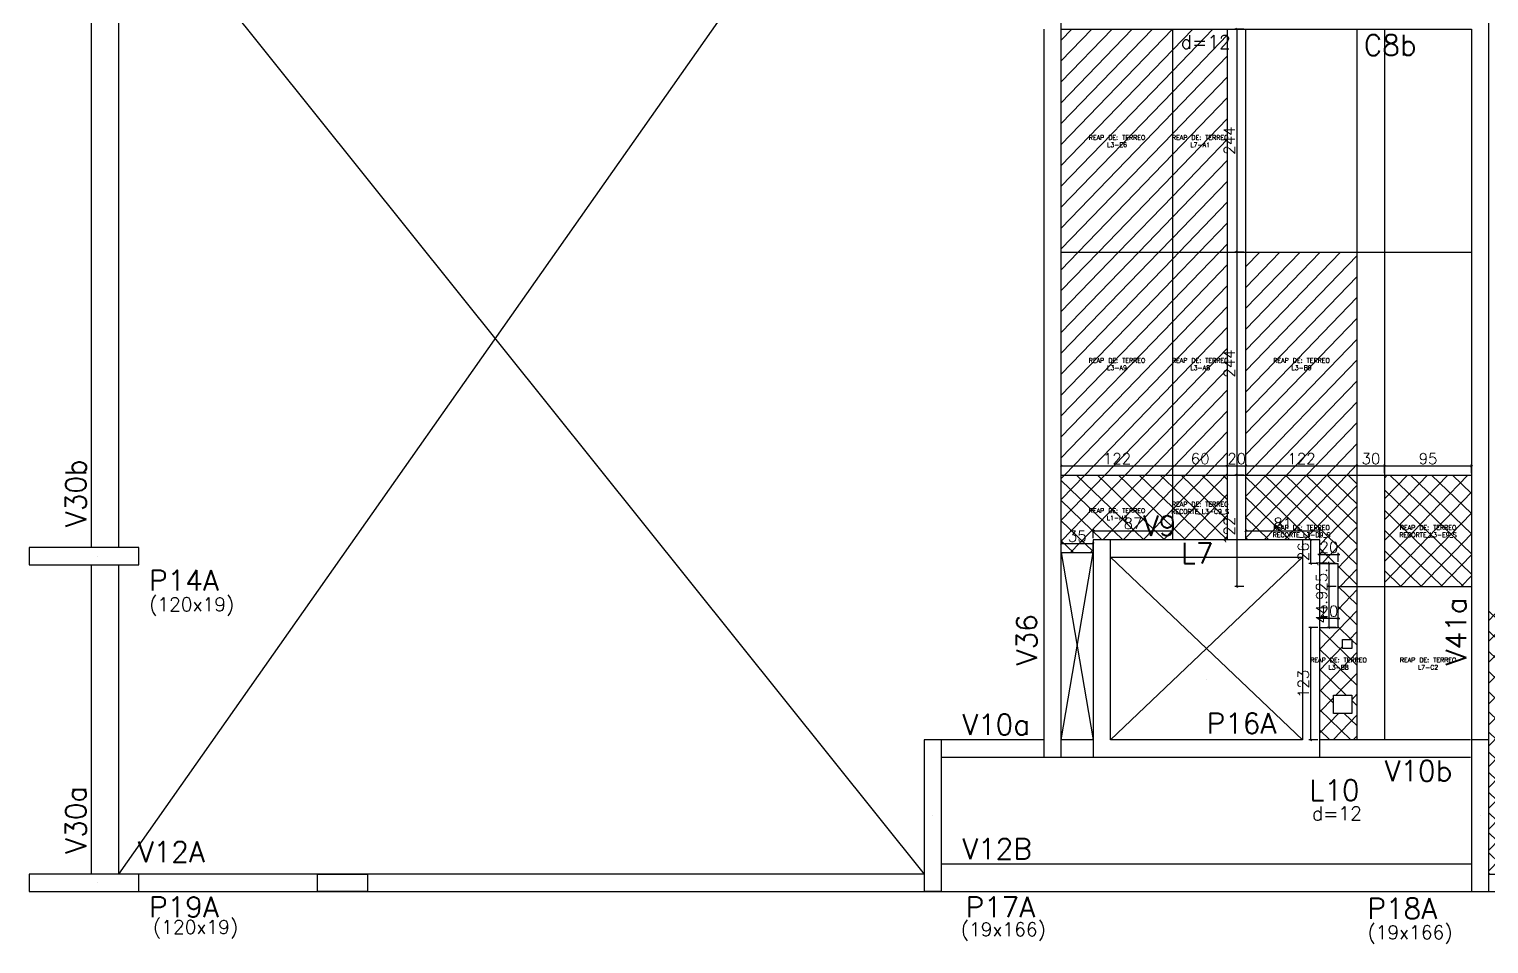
# Model space of a CAD drawing. Extents: x -40810 to 33675, y -2018 to 21213.
# Drawn here: x 27539 to 29137, y 13941 to 14942 of the extents above; entities that cross this region are included whole.
import ezdxf
from ezdxf.enums import TextEntityAlignment as Align

# ---------------------------------------------------------------- set-up
doc = ezdxf.new("R2010")
doc.units = 0
doc.linetypes.add('ESTILO_TQS_0001', pattern=[1, 0.7, -0.3])
doc.layers.get('0').update_dxf_attribs({"color": 1, "lineweight": 9})
for name, color, linetype in [('1', 5, 'Continuous'), ('10', 7, 'Continuous'), ('12', 3, 'Continuous'), ('13', 7, 'Continuous'), ('18', 9, 'Continuous'), ('19', 5, 'Continuous'), ('201', 7, 'ESTILO_TQS_0001'), ('242', 3, 'Continuous'), ('3', 2, 'Continuous'), ('42', 7, 'Continuous'), ('8', 5, 'Continuous'), ('9', 3, 'Continuous'), ('NOMENCLATURA', 7, 'Continuous'), ('P-NOTAS', 7, 'Continuous'), ('Painéis', 255, 'Continuous')]:
    doc.layers.add(name, color=color, linetype=linetype)
doc.layers.add('REAPROVEITAMENTO', color=251, linetype='Continuous', lineweight=9)
doc.styles.add('Romans', font='romans.shx', dxfattribs={"height": 12})
doc.styles.get("Standard").update_dxf_attribs({"font": 'romans.shx', "width": 0.8})
doc.styles.add('standart', font='txt.shx')
doc.dimstyles.new('cotas', dxfattribs={"dimtxt": 9, "dimasz": 2, "dimexe": 2, "dimexo": 2, "dimgap": 2, "dimtad": 1, "dimdec": 1, "dimzin": 12, "dimdsep": 46, "dimtxsty": 'Romans', "dimblk": 'OBLIQUE', "dimcen": 9, "dimclrd": 4, "dimclre": 4, "dimclrt": 240, "dimaunit": 1, "dimadec": 8, "dimazin": 3, "dimtfac": 1, "dimtdec": 1, "dimtix": 1, "dimtmove": 0, "dimatfit": 2, "dimldrblk": 'OBLIQUE', "dimfxl": 1, "dimtolj": 1, "dimtzin": 0, "dimlwd": -1, "dimlwe": -1, "dimarcsym": 0})
pattern_1 = [(46, (-222.171, -201.545), (-11.419519, 11.027702), [])]
pattern_2 = [(46, (-222.171, -201.545), (-11.419519, 11.027702), []), (136, (-222.171, -201.545), (-11.027702, -11.419519), [])]

# ---------------------------------------------------------------- blocks, each defined once
blk = doc.blocks.new('_Oblique')
at = {"color": 0, "linetype": 'ByBlock', "lineweight": -2}
blk.add_line((-0.5, -0.5), (0.5, 0.5), dxfattribs=at)
blk = doc.blocks.new('*D6700')
at = {"layer": 'Defpoints', "color": 0, "ltscale": 30, "transparency": 16777216}
for p in [(28668.5, 14368.7), (28703.5, 14378.7), (28703.5, 14368.7)]:
    blk.add_point(p, dxfattribs=at)
at = {"layer": 'P-NOTAS', "color": 4, "ltscale": 30, "transparency": 16777216}
for p, q in [((28668.5, 14370.7), (28668.5, 14380.7)), ((28668.5, 14378.7), (28703.5, 14378.7)), ((28703.5, 14370.7), (28703.5, 14380.7))]:
    blk.add_line(p, q, dxfattribs=at)
at = {"layer": 'P-NOTAS', "color": 4, "ltscale": 30, "transparency": 16777216, "xscale": 2, "yscale": 2, "zscale": 2, "rotation": 180}
blk.add_blockref('_Oblique', (28668.5, 14378.7), dxfattribs=at)
at = {"layer": 'P-NOTAS', "color": 4, "ltscale": 30, "transparency": 16777216, "xscale": 2, "yscale": 2, "zscale": 2}
blk.add_blockref('_Oblique', (28703.5, 14378.7), dxfattribs=at)
at = {"layer": 'P-NOTAS', "color": 240, "ltscale": 30, "transparency": 16777216, "insert": (28686, 14386.7), "char_height": 12, "attachment_point": 5, "style": 'Romans'}
blk.add_mtext('\\A1;35', dxfattribs=at)
blk = doc.blocks.new('*D6701')
at = {"layer": 'Defpoints', "color": 0, "ltscale": 30, "transparency": 16777216}
for p in [(28703.5, 14382.7), (28790.5, 14392.7), (28790.5, 14382.7)]:
    blk.add_point(p, dxfattribs=at)
at = {"layer": 'P-NOTAS', "color": 4, "ltscale": 30, "transparency": 16777216}
for p, q in [((28703.5, 14384.7), (28703.5, 14394.7)), ((28703.5, 14392.7), (28790.5, 14392.7)), ((28790.5, 14384.7), (28790.5, 14394.7))]:
    blk.add_line(p, q, dxfattribs=at)
at = {"layer": 'P-NOTAS', "color": 4, "ltscale": 30, "transparency": 16777216, "xscale": 2, "yscale": 2, "zscale": 2, "rotation": 180}
blk.add_blockref('_Oblique', (28703.5, 14392.7), dxfattribs=at)
at = {"layer": 'P-NOTAS', "color": 4, "ltscale": 30, "transparency": 16777216, "xscale": 2, "yscale": 2, "zscale": 2}
blk.add_blockref('_Oblique', (28790.5, 14392.7), dxfattribs=at)
at = {"layer": 'P-NOTAS', "color": 240, "ltscale": 30, "transparency": 16777216, "insert": (28747, 14400.7), "char_height": 12, "attachment_point": 5, "style": 'Romans'}
blk.add_mtext('\\A1;87', dxfattribs=at)
blk = doc.blocks.new('*D6702')
at = {"layer": 'Defpoints', "color": 0, "ltscale": 30, "transparency": 16777216}
for p in [(28951.5, 14382.7), (28941.5, 14356.7), (28951.5, 14356.7)]:
    blk.add_point(p, dxfattribs=at)
at = {"layer": 'P-NOTAS', "color": 4, "ltscale": 30, "transparency": 16777216}
for p, q in [((28949.5, 14382.7), (28939.5, 14382.7)), ((28941.5, 14382.7), (28941.5, 14356.7)), ((28949.5, 14356.7), (28939.5, 14356.7))]:
    blk.add_line(p, q, dxfattribs=at)
at = {"layer": 'P-NOTAS', "color": 4, "ltscale": 30, "transparency": 16777216, "xscale": 2, "yscale": 2, "zscale": 2}
for p, rotation in [((28941.5, 14382.7), 90), ((28941.5, 14356.7), 270)]:
    blk.add_blockref('_Oblique', p, dxfattribs=dict(at, rotation=rotation))
at = {"layer": 'P-NOTAS', "color": 240, "ltscale": 30, "transparency": 16777216, "insert": (28933.5, 14369.7), "char_height": 12, "attachment_point": 5, "rotation": 90, "style": 'Romans'}
blk.add_mtext('\\A1;26', dxfattribs=at)
blk = doc.blocks.new('*D6703')
at = {"layer": 'Defpoints', "color": 0, "ltscale": 30, "transparency": 16777216}
for p in [(28971.5, 14366.7), (28951.5, 14356.7), (28971.5, 14356.7)]:
    blk.add_point(p, dxfattribs=at)
at = {"layer": 'P-NOTAS', "color": 4, "ltscale": 30, "transparency": 16777216}
for p, q in [((28951.5, 14366.7), (28949.5, 14366.7)), ((28951.5, 14358.7), (28951.5, 14368.7)), ((28951.5, 14366.7), (28971.5, 14366.7)), ((28971.5, 14358.7), (28971.5, 14368.7)), ((28971.5, 14366.7), (28973.5, 14366.7))]:
    blk.add_line(p, q, dxfattribs=at)
at = {"layer": 'P-NOTAS', "color": 4, "ltscale": 30, "transparency": 16777216, "xscale": 2, "yscale": 2, "zscale": 2}
blk.add_blockref('_Oblique', (28951.5, 14366.7), dxfattribs=at)
at = {"layer": 'P-NOTAS', "color": 4, "ltscale": 30, "transparency": 16777216, "xscale": 2, "yscale": 2, "zscale": 2, "rotation": 180}
blk.add_blockref('_Oblique', (28971.5, 14366.7), dxfattribs=at)
at = {"layer": 'P-NOTAS', "color": 240, "ltscale": 30, "transparency": 16777216, "insert": (28961.5, 14374.7), "char_height": 12, "attachment_point": 5, "style": 'Romans'}
blk.add_mtext('\\A1;20', dxfattribs=at)
blk = doc.blocks.new('*D6704')
at = {"layer": 'Defpoints', "color": 0, "ltscale": 30, "transparency": 16777216}
for p in [(28971.5, 14356.7), (28961.5, 14331.7), (28971.5, 14331.7)]:
    blk.add_point(p, dxfattribs=at)
at = {"layer": 'P-NOTAS', "color": 4, "ltscale": 30, "transparency": 16777216}
for p, q in [((28969.5, 14356.7), (28959.5, 14356.7)), ((28961.5, 14356.7), (28961.5, 14358.7)), ((28961.5, 14356.7), (28961.5, 14331.7)), ((28969.5, 14331.7), (28959.5, 14331.7)), ((28961.5, 14331.7), (28961.5, 14329.7))]:
    blk.add_line(p, q, dxfattribs=at)
at = {"layer": 'P-NOTAS', "color": 4, "ltscale": 30, "transparency": 16777216, "xscale": 2, "yscale": 2, "zscale": 2}
for p, rotation in [((28961.5, 14356.7), 270), ((28961.5, 14331.7), 90)]:
    blk.add_blockref('_Oblique', p, dxfattribs=dict(at, rotation=rotation))
at = {"layer": 'P-NOTAS', "color": 240, "ltscale": 30, "transparency": 16777216, "insert": (28953.5, 14344.2), "char_height": 12, "attachment_point": 5, "rotation": 90, "style": 'Romans'}
blk.add_mtext('\\A1;25.1', dxfattribs=at)
blk = doc.blocks.new('*D6705')
at = {"layer": 'Defpoints', "color": 0, "ltscale": 30, "transparency": 16777216}
for p in [(28870.5, 14382.7), (28951.5, 14392.7), (28951.5, 14382.7)]:
    blk.add_point(p, dxfattribs=at)
at = {"layer": 'P-NOTAS', "color": 4, "ltscale": 30, "transparency": 16777216}
for p, q in [((28870.5, 14384.7), (28870.5, 14394.7)), ((28870.5, 14392.7), (28951.5, 14392.7)), ((28951.5, 14384.7), (28951.5, 14394.7))]:
    blk.add_line(p, q, dxfattribs=at)
at = {"layer": 'P-NOTAS', "color": 4, "ltscale": 30, "transparency": 16777216, "xscale": 2, "yscale": 2, "zscale": 2, "rotation": 180}
blk.add_blockref('_Oblique', (28870.5, 14392.7), dxfattribs=at)
at = {"layer": 'P-NOTAS', "color": 4, "ltscale": 30, "transparency": 16777216, "xscale": 2, "yscale": 2, "zscale": 2}
blk.add_blockref('_Oblique', (28951.5, 14392.7), dxfattribs=at)
at = {"layer": 'P-NOTAS', "color": 240, "ltscale": 30, "transparency": 16777216, "insert": (28911, 14400.7), "char_height": 12, "attachment_point": 5, "style": 'Romans'}
blk.add_mtext('\\A1;81', dxfattribs=at)
blk = doc.blocks.new('*D6706')
at = {"layer": 'Defpoints', "color": 0, "ltscale": 30, "transparency": 16777216}
for p in [(28971.5, 14331.7), (28961.5, 14286.7), (28971.5, 14286.7)]:
    blk.add_point(p, dxfattribs=at)
at = {"layer": 'P-NOTAS', "color": 4, "ltscale": 30, "transparency": 16777216}
for p, q in [((28969.5, 14331.7), (28959.5, 14331.7)), ((28961.5, 14331.7), (28961.5, 14286.7)), ((28969.5, 14286.7), (28959.5, 14286.7))]:
    blk.add_line(p, q, dxfattribs=at)
at = {"layer": 'P-NOTAS', "color": 4, "ltscale": 30, "transparency": 16777216, "xscale": 2, "yscale": 2, "zscale": 2}
for p, rotation in [((28961.5, 14331.7), 90), ((28961.5, 14286.7), 270)]:
    blk.add_blockref('_Oblique', p, dxfattribs=dict(at, rotation=rotation))
at = {"layer": 'P-NOTAS', "color": 240, "ltscale": 30, "transparency": 16777216, "insert": (28953.5, 14309.2), "char_height": 12, "attachment_point": 5, "rotation": 90, "style": 'Romans'}
blk.add_mtext('\\A1;44.9', dxfattribs=at)
blk = doc.blocks.new('*D6707')
at = {"layer": 'Defpoints', "color": 0, "ltscale": 30, "transparency": 16777216}
for p in [(28951.5, 14296.7), (28951.5, 14286.7), (28971.5, 14286.7)]:
    blk.add_point(p, dxfattribs=at)
at = {"layer": 'P-NOTAS', "color": 4, "ltscale": 30, "transparency": 16777216}
for p, q in [((28951.5, 14296.7), (28949.5, 14296.7)), ((28951.5, 14288.7), (28951.5, 14298.7)), ((28971.5, 14296.7), (28951.5, 14296.7)), ((28971.5, 14288.7), (28971.5, 14298.7)), ((28971.5, 14296.7), (28973.5, 14296.7))]:
    blk.add_line(p, q, dxfattribs=at)
at = {"layer": 'P-NOTAS', "color": 4, "ltscale": 30, "transparency": 16777216, "xscale": 2, "yscale": 2, "zscale": 2}
blk.add_blockref('_Oblique', (28951.5, 14296.7), dxfattribs=at)
at = {"layer": 'P-NOTAS', "color": 4, "ltscale": 30, "transparency": 16777216, "xscale": 2, "yscale": 2, "zscale": 2, "rotation": 180}
blk.add_blockref('_Oblique', (28971.5, 14296.7), dxfattribs=at)
at = {"layer": 'P-NOTAS', "color": 240, "ltscale": 30, "transparency": 16777216, "insert": (28961.5, 14304.7), "char_height": 12, "attachment_point": 5, "style": 'Romans'}
blk.add_mtext('\\A1;20', dxfattribs=at)
blk = doc.blocks.new('*D6708')
at = {"layer": 'Defpoints', "color": 0, "ltscale": 30, "transparency": 16777216}
for p in [(28951.5, 14286.7), (28941.5, 14163.7), (28951.5, 14163.7)]:
    blk.add_point(p, dxfattribs=at)
at = {"layer": 'P-NOTAS', "color": 4, "ltscale": 30, "transparency": 16777216}
for p, q in [((28949.5, 14286.7), (28939.5, 14286.7)), ((28941.5, 14286.7), (28941.5, 14163.7)), ((28949.5, 14163.7), (28939.5, 14163.7))]:
    blk.add_line(p, q, dxfattribs=at)
at = {"layer": 'P-NOTAS', "color": 4, "ltscale": 30, "transparency": 16777216, "xscale": 2, "yscale": 2, "zscale": 2}
for p, rotation in [((28941.5, 14286.7), 90), ((28941.5, 14163.7), 270)]:
    blk.add_blockref('_Oblique', p, dxfattribs=dict(at, rotation=rotation))
at = {"layer": 'P-NOTAS', "color": 240, "ltscale": 30, "transparency": 16777216, "insert": (28933.5, 14225.2), "char_height": 12, "attachment_point": 5, "rotation": 90, "style": 'Romans'}
blk.add_mtext('\\A1;123', dxfattribs=at)
blk = doc.blocks.new('*D6709')
at = {"layer": 'Defpoints', "color": 0, "ltscale": 30, "transparency": 16777216}
for p in [(28790.5, 14463.6), (28668.5, 14453.6), (28790.5, 14453.6)]:
    blk.add_point(p, dxfattribs=at)
at = {"layer": 'P-NOTAS', "color": 4, "ltscale": 30, "transparency": 16777216}
for p, q in [((28668.5, 14455.6), (28668.5, 14465.6)), ((28668.5, 14463.6), (28790.5, 14463.6)), ((28790.5, 14455.6), (28790.5, 14465.6))]:
    blk.add_line(p, q, dxfattribs=at)
at = {"layer": 'P-NOTAS', "color": 4, "ltscale": 30, "transparency": 16777216, "xscale": 2, "yscale": 2, "zscale": 2, "rotation": 180}
blk.add_blockref('_Oblique', (28668.5, 14463.6), dxfattribs=at)
at = {"layer": 'P-NOTAS', "color": 4, "ltscale": 30, "transparency": 16777216, "xscale": 2, "yscale": 2, "zscale": 2}
blk.add_blockref('_Oblique', (28790.5, 14463.6), dxfattribs=at)
at = {"layer": 'P-NOTAS', "color": 240, "ltscale": 30, "transparency": 16777216, "insert": (28729.5, 14471.6), "char_height": 12, "attachment_point": 5, "style": 'Romans'}
blk.add_mtext('\\A1;122', dxfattribs=at)
blk = doc.blocks.new('*D6710')
at = {"layer": 'Defpoints', "color": 0, "ltscale": 30, "transparency": 16777216}
for p in [(28850.5, 14463.6), (28790.5, 14453.6), (28850.5, 14453.6)]:
    blk.add_point(p, dxfattribs=at)
at = {"layer": 'P-NOTAS', "color": 4, "ltscale": 30, "transparency": 16777216}
for p, q in [((28790.5, 14455.6), (28790.5, 14465.6)), ((28790.5, 14463.6), (28850.5, 14463.6)), ((28850.5, 14455.6), (28850.5, 14465.6))]:
    blk.add_line(p, q, dxfattribs=at)
at = {"layer": 'P-NOTAS', "color": 4, "ltscale": 30, "transparency": 16777216, "xscale": 2, "yscale": 2, "zscale": 2, "rotation": 180}
blk.add_blockref('_Oblique', (28790.5, 14463.6), dxfattribs=at)
at = {"layer": 'P-NOTAS', "color": 4, "ltscale": 30, "transparency": 16777216, "xscale": 2, "yscale": 2, "zscale": 2}
blk.add_blockref('_Oblique', (28850.5, 14463.6), dxfattribs=at)
at = {"layer": 'P-NOTAS', "color": 240, "ltscale": 30, "transparency": 16777216, "insert": (28820.5, 14471.6), "char_height": 12, "attachment_point": 5, "style": 'Romans'}
blk.add_mtext('\\A1;60', dxfattribs=at)
blk = doc.blocks.new('*D6711')
at = {"layer": 'Defpoints', "color": 0, "ltscale": 30, "transparency": 16777216}
for p in [(28870.5, 14463.6), (28850.5, 14453.6), (28870.5, 14453.6)]:
    blk.add_point(p, dxfattribs=at)
at = {"layer": 'P-NOTAS', "color": 4, "ltscale": 30, "transparency": 16777216}
for p, q in [((28850.5, 14463.6), (28848.5, 14463.6)), ((28850.5, 14455.6), (28850.5, 14465.6)), ((28850.5, 14463.6), (28870.5, 14463.6)), ((28870.5, 14455.6), (28870.5, 14465.6)), ((28870.5, 14463.6), (28872.5, 14463.6))]:
    blk.add_line(p, q, dxfattribs=at)
at = {"layer": 'P-NOTAS', "color": 4, "ltscale": 30, "transparency": 16777216, "xscale": 2, "yscale": 2, "zscale": 2}
blk.add_blockref('_Oblique', (28850.5, 14463.6), dxfattribs=at)
at = {"layer": 'P-NOTAS', "color": 4, "ltscale": 30, "transparency": 16777216, "xscale": 2, "yscale": 2, "zscale": 2, "rotation": 180}
blk.add_blockref('_Oblique', (28870.5, 14463.6), dxfattribs=at)
at = {"layer": 'P-NOTAS', "color": 240, "ltscale": 30, "transparency": 16777216, "insert": (28860.5, 14471.6), "char_height": 12, "attachment_point": 5, "style": 'Romans'}
blk.add_mtext('\\A1;20', dxfattribs=at)
blk = doc.blocks.new('*D6712')
at = {"layer": 'Defpoints', "color": 0, "ltscale": 30, "transparency": 16777216}
for p in [(28992.5, 14463.6), (28870.5, 14453.6), (28992.5, 14453.6)]:
    blk.add_point(p, dxfattribs=at)
at = {"layer": 'P-NOTAS', "color": 4, "ltscale": 30, "transparency": 16777216}
for p, q in [((28870.5, 14455.6), (28870.5, 14465.6)), ((28870.5, 14463.6), (28992.5, 14463.6)), ((28992.5, 14455.6), (28992.5, 14465.6))]:
    blk.add_line(p, q, dxfattribs=at)
at = {"layer": 'P-NOTAS', "color": 4, "ltscale": 30, "transparency": 16777216, "xscale": 2, "yscale": 2, "zscale": 2, "rotation": 180}
blk.add_blockref('_Oblique', (28870.5, 14463.6), dxfattribs=at)
at = {"layer": 'P-NOTAS', "color": 4, "ltscale": 30, "transparency": 16777216, "xscale": 2, "yscale": 2, "zscale": 2}
blk.add_blockref('_Oblique', (28992.5, 14463.6), dxfattribs=at)
at = {"layer": 'P-NOTAS', "color": 240, "ltscale": 30, "transparency": 16777216, "insert": (28931.5, 14471.6), "char_height": 12, "attachment_point": 5, "style": 'Romans'}
blk.add_mtext('\\A1;122', dxfattribs=at)
blk = doc.blocks.new('*D6713')
at = {"layer": 'Defpoints', "color": 0, "ltscale": 30, "transparency": 16777216}
for p in [(29022.5, 14463.6), (28992.5, 14453.6), (29022.5, 14453.6)]:
    blk.add_point(p, dxfattribs=at)
at = {"layer": 'P-NOTAS', "color": 4, "ltscale": 30, "transparency": 16777216}
for p, q in [((28992.5, 14455.6), (28992.5, 14465.6)), ((28992.5, 14463.6), (29022.5, 14463.6)), ((29022.5, 14455.6), (29022.5, 14465.6))]:
    blk.add_line(p, q, dxfattribs=at)
at = {"layer": 'P-NOTAS', "color": 4, "ltscale": 30, "transparency": 16777216, "xscale": 2, "yscale": 2, "zscale": 2, "rotation": 180}
blk.add_blockref('_Oblique', (28992.5, 14463.6), dxfattribs=at)
at = {"layer": 'P-NOTAS', "color": 4, "ltscale": 30, "transparency": 16777216, "xscale": 2, "yscale": 2, "zscale": 2}
blk.add_blockref('_Oblique', (29022.5, 14463.6), dxfattribs=at)
at = {"layer": 'P-NOTAS', "color": 240, "ltscale": 30, "transparency": 16777216, "insert": (29007.5, 14471.6), "char_height": 12, "attachment_point": 5, "style": 'Romans'}
blk.add_mtext('\\A1;30', dxfattribs=at)
blk = doc.blocks.new('*D6714')
at = {"layer": 'Defpoints', "color": 0, "ltscale": 30, "transparency": 16777216}
for p in [(29117.5, 14463.6), (29022.5, 14453.6), (29117.5, 14453.6)]:
    blk.add_point(p, dxfattribs=at)
at = {"layer": 'P-NOTAS', "color": 4, "ltscale": 30, "transparency": 16777216}
for p, q in [((29022.5, 14455.6), (29022.5, 14465.6)), ((29022.5, 14463.6), (29117.5, 14463.6)), ((29117.5, 14455.6), (29117.5, 14465.6))]:
    blk.add_line(p, q, dxfattribs=at)
at = {"layer": 'P-NOTAS', "color": 4, "ltscale": 30, "transparency": 16777216, "xscale": 2, "yscale": 2, "zscale": 2, "rotation": 180}
blk.add_blockref('_Oblique', (29022.5, 14463.6), dxfattribs=at)
at = {"layer": 'P-NOTAS', "color": 4, "ltscale": 30, "transparency": 16777216, "xscale": 2, "yscale": 2, "zscale": 2}
blk.add_blockref('_Oblique', (29117.5, 14463.6), dxfattribs=at)
at = {"layer": 'P-NOTAS', "color": 240, "ltscale": 30, "transparency": 16777216, "insert": (29070, 14471.6), "char_height": 12, "attachment_point": 5, "style": 'Romans'}
blk.add_mtext('\\A1;95', dxfattribs=at)
blk = doc.blocks.new('*D6715')
at = {"layer": 'Defpoints', "color": 0, "ltscale": 30, "transparency": 16777216}
for p in [(28870.5, 14941.7), (28860.5, 14697.7), (28870.5, 14697.7)]:
    blk.add_point(p, dxfattribs=at)
at = {"layer": 'P-NOTAS', "color": 4, "ltscale": 30, "transparency": 16777216}
for p, q in [((28868.5, 14941.7), (28858.5, 14941.7)), ((28860.5, 14941.7), (28860.5, 14697.7)), ((28868.5, 14697.7), (28858.5, 14697.7))]:
    blk.add_line(p, q, dxfattribs=at)
at = {"layer": 'P-NOTAS', "color": 4, "ltscale": 30, "transparency": 16777216, "xscale": 2, "yscale": 2, "zscale": 2}
for p, rotation in [((28860.5, 14941.7), 90), ((28860.5, 14697.7), 270)]:
    blk.add_blockref('_Oblique', p, dxfattribs=dict(at, rotation=rotation))
at = {"layer": 'P-NOTAS', "color": 240, "ltscale": 30, "transparency": 16777216, "insert": (28852.5, 14819.7), "char_height": 12, "attachment_point": 5, "rotation": 90, "style": 'Romans'}
blk.add_mtext('\\A1;244', dxfattribs=at)
blk = doc.blocks.new('*D6716')
at = {"layer": 'Defpoints', "color": 0, "ltscale": 30, "transparency": 16777216}
for p in [(28870.5, 14697.7), (28860.5, 14453.7), (28870.5, 14453.7)]:
    blk.add_point(p, dxfattribs=at)
at = {"layer": 'P-NOTAS', "color": 4, "ltscale": 30, "transparency": 16777216}
for p, q in [((28868.5, 14697.7), (28858.5, 14697.7)), ((28860.5, 14697.7), (28860.5, 14453.7)), ((28868.5, 14453.7), (28858.5, 14453.7))]:
    blk.add_line(p, q, dxfattribs=at)
at = {"layer": 'P-NOTAS', "color": 4, "ltscale": 30, "transparency": 16777216, "xscale": 2, "yscale": 2, "zscale": 2}
for p, rotation in [((28860.5, 14697.7), 90), ((28860.5, 14453.7), 270)]:
    blk.add_blockref('_Oblique', p, dxfattribs=dict(at, rotation=rotation))
at = {"layer": 'P-NOTAS', "color": 240, "ltscale": 30, "transparency": 16777216, "insert": (28852.5, 14575.7), "char_height": 12, "attachment_point": 5, "rotation": 90, "style": 'Romans'}
blk.add_mtext('\\A1;244', dxfattribs=at)
blk = doc.blocks.new('*D6717')
at = {"layer": 'Defpoints', "color": 0, "ltscale": 30, "transparency": 16777216}
for p in [(28870.5, 14453.7), (28860.5, 14331.7), (28870.5, 14331.7)]:
    blk.add_point(p, dxfattribs=at)
at = {"layer": 'P-NOTAS', "color": 4, "ltscale": 30, "transparency": 16777216}
for p, q in [((28868.5, 14453.7), (28858.5, 14453.7)), ((28860.5, 14453.7), (28860.5, 14331.7)), ((28868.5, 14331.7), (28858.5, 14331.7))]:
    blk.add_line(p, q, dxfattribs=at)
at = {"layer": 'P-NOTAS', "color": 4, "ltscale": 30, "transparency": 16777216, "xscale": 2, "yscale": 2, "zscale": 2}
for p, rotation in [((28860.5, 14453.7), 90), ((28860.5, 14331.7), 270)]:
    blk.add_blockref('_Oblique', p, dxfattribs=dict(at, rotation=rotation))
at = {"layer": 'P-NOTAS', "color": 240, "ltscale": 30, "transparency": 16777216, "insert": (28852.5, 14392.7), "char_height": 12, "attachment_point": 5, "rotation": 90, "style": 'Romans'}
blk.add_mtext('\\A1;122', dxfattribs=at)

msp = doc.modelspace()

# ---------------------------------------------------------------- hatches: boundary and pattern name
at = {"layer": 'REAPROVEITAMENTO', "ltscale": 30, "transparency": 33554687}
h = msp.add_hatch(dxfattribs=at)
h.set_pattern_fill('ANSI31', color=0, scale=5, angle=1)
h.set_pattern_definition(pattern_1)
h.paths.add_polyline_path([(28790.529, 14941.666), (28668.5, 14941.666), (28668.5, 14697.666), (28790.529, 14697.666)])
h = msp.add_hatch(dxfattribs=at)
h.set_pattern_fill('ANSI31', color=0, scale=5, angle=1)
h.set_pattern_definition(pattern_1)
h.paths.add_polyline_path([(28850.529, 14941.666), (28790.529, 14941.666), (28790.529, 14697.666), (28850.529, 14697.666)])
h = msp.add_hatch(dxfattribs=at)
h.set_pattern_fill('ANSI31', color=0, scale=5, angle=1)
h.set_pattern_definition(pattern_1)
h.paths.add_polyline_path([(28790.529, 14697.666), (28668.5, 14697.666), (28668.5, 14453.666), (28790.529, 14453.666)])
h = msp.add_hatch(dxfattribs=at)
h.set_pattern_fill('ANSI31', color=0, scale=5, angle=1)
h.set_pattern_definition(pattern_1)
h.paths.add_polyline_path([(28850.529, 14697.666), (28790.529, 14697.666), (28790.529, 14453.666), (28850.529, 14453.666)])
h = msp.add_hatch(dxfattribs=at)
h.set_pattern_fill('ANSI31', color=0, scale=5, angle=1)
h.set_pattern_definition(pattern_1)
h.paths.add_polyline_path([(28992.529, 14697.666), (28870.529, 14697.666), (28870.529, 14453.666), (28992.529, 14453.666)])
h = msp.add_hatch(dxfattribs=at)
h.set_pattern_fill('ANSI37', color=0, scale=5, angle=1)
h.set_pattern_definition(pattern_2)
h.paths.add_polyline_path([(28790.529, 14453.666), (28668.5, 14453.666), (28668.5, 14368.781), (28703.5, 14368.781), (28703.5, 14382.781), (28722.5, 14382.781), (28790.529, 14382.781)])
h.paths.add_polyline_path([(28753.348, 14381.423), (28799.955, 14381.423), (28799.955, 14415.173), (28753.348, 14415.173)], flags=9)
h = msp.add_hatch(dxfattribs=at)
h.set_pattern_fill('ANSI37', color=0, scale=5, angle=1)
h.set_pattern_definition(pattern_2)
h.paths.add_polyline_path([(28850.529, 14453.666), (28790.529, 14453.666), (28790.529, 14382.781), (28850.529, 14382.781)])
h.paths.add_polyline_path([(28753.348, 14381.423), (28799.955, 14381.423), (28799.955, 14415.173), (28753.348, 14415.173)], flags=9)
h = msp.add_hatch(dxfattribs=at)
h.set_pattern_fill('ANSI37', color=0, scale=5, angle=1)
h.set_pattern_definition(pattern_2)
h.paths.add_polyline_path([(28992.529, 14453.666), (28870.529, 14453.666), (28870.529, 14382.781), (28932.5, 14382.781), (28951.5, 14382.781), (28951.5, 14356.781), (28971.5, 14356.781), (28971.5, 14331.666), (28992.529, 14331.666)])
h = msp.add_hatch(dxfattribs=at)
h.set_pattern_fill('ANSI37', color=0, scale=5, angle=1)
h.set_pattern_definition(pattern_2)
h.paths.add_polyline_path([(29117.5, 14453.666), (29022.529, 14453.666), (29022.529, 14331.666), (29117.5, 14331.666)])
h = msp.add_hatch(dxfattribs=at)
h.set_pattern_fill('ANSI37', color=0, scale=5, angle=1)
h.set_pattern_definition(pattern_2)
h.paths.add_polyline_path([(28992.529, 14331.666), (28971.5, 14331.666), (28971.5, 14286.781), (28951.5, 14286.781), (28951.5, 14163.781), (28992.529, 14163.781)])
h.paths.add_polyline_path([(28976.5, 14263.781), (28976.5, 14273.781), (28986.5, 14273.781), (28986.5, 14263.781)], flags=16)
h.paths.add_polyline_path([(28986.5, 14212.781), (28986.5, 14192.781), (28966.5, 14192.781), (28966.5, 14212.781)], flags=16)
h = msp.add_hatch(dxfattribs=at)
h.set_pattern_fill('ANSI37', color=0, scale=5, angle=1)
h.set_pattern_definition(pattern_2)
h.paths.add_polyline_path([(29238.529, 14315.136), (29136.5, 14315.136), (29136.5, 14193.136), (29238.529, 14193.136)])
h = msp.add_hatch(dxfattribs=at)
h.set_pattern_fill('ANSI37', color=0, scale=5, angle=1)
h.set_pattern_definition(pattern_2)
h.paths.add_polyline_path([(29238.529, 14193.136), (29136.5, 14193.136), (29136.5, 14163.781), (29136.5, 14016.781), (29238.529, 14016.781)])

# ---------------------------------------------------------------- linework, layer by layer
at = {"layer": '1'}
msp.add_line((28649.5, 14163.781), (28537.5, 14163.781), dxfattribs=at)
for points in [[(27606.655, 15117.214), (27606.655, 14374.281)], [(27636.655, 14374.281), (27636.655, 15117.214)], [(29136.5, 14163.781), (29136.5, 14971.714)], [(28649.5, 14941.714), (28649.5, 14163.781)], [(29117.5, 14941.714), (29117.5, 14163.781)], [(28932.5, 14382.781), (28722.5, 14382.781)], [(27606.655, 14355.281), (27606.655, 14016.781)], [(27636.655, 14016.781), (27636.655, 14355.281)], [(28722.5, 14363.781), (28932.5, 14363.781)], [(29116.5, 14163.781), (28951.5, 14163.781)], [(29136.5, 14163.781), (29135.5, 14163.781)], [(28537.5, 14144.781), (28703.5, 14144.781)], [(28951.5, 14144.781), (29116.5, 14144.781)], [(28518.5, 14016.781), (27636.655, 14016.781)], [(28538.5, 14027.781), (28537.5, 14027.781)], [(29117.5, 14027.781), (28538.5, 14027.781)], [(29136.5, 14016.781), (29503.892, 14016.781)], [(27658.655, 13997.781), (28518.5, 13997.781)], [(28537.5, 13997.781), (28518.5, 13997.781)], [(28537.5, 13997.781), (29117.5, 13997.781)], [(28938.5, 13997.781), (29117.5, 13997.781)], [(29136.5, 13997.781), (29340.892, 13997.781)]]:
    msp.add_lwpolyline(points, dxfattribs=at)
at = {"layer": '18'}
msp.add_lwpolyline([(27854.152, 14016.781), (27909.152, 14016.781), (27909.152, 13997.781), (27854.152, 13997.781), (27854.152, 14016.781)], dxfattribs=at)
at = {"layer": '19'}
for p, q in [((27636.655, 14016.781), (28515.5, 15266.714)), ((27636.655, 15117.214), (28518.5, 14016.781)), ((28722.5, 14363.781), (28932.5, 14163.781)), ((28722.5, 14163.781), (28932.5, 14363.781))]:
    msp.add_line(p, q, dxfattribs=at)
at = {"layer": '201'}
msp.add_line((28649.5, 14163.781), (28649.5, 14144.781), dxfattribs=at)
msp.add_lwpolyline([(28668.5, 14144.781), (28668.5, 14960.714)], dxfattribs=at)
at = {"layer": '201', "linetype": 'ESTILO_TQS_0001'}
msp.add_lwpolyline([(28703.5, 14163.781), (28668.5, 14163.781)], dxfattribs=at)
at = {"layer": '242'}
for p, q in [((27613.655, 14364.781), (27613.655, 14364.781)), ((28827.5, 14230.261), (28827.5, 14230.261)), ((28528, 14080.781), (28528, 14080.781)), ((29127, 14080.781), (29127, 14080.781)), ((27613.655, 14007.281), (27613.655, 14007.281))]:
    msp.add_line(p, q, dxfattribs=at)
at = {"layer": '3'}
for points in [[(28932.5, 14382.781), (28932.5, 14163.781), (28722.5, 14163.781), (28722.5, 14382.781), (28703.5, 14382.781), (28703.5, 14144.781), (28951.5, 14144.781), (28951.5, 14382.781), (28932.5, 14382.781)], [(27538.655, 14355.281), (27658.655, 14355.281), (27658.655, 14374.281), (27538.655, 14374.281), (27538.655, 14355.281)], [(28518.5, 13997.781), (28537.5, 13997.781), (28537.5, 14163.781), (28518.5, 14163.781), (28518.5, 13997.781)], [(29117.5, 13997.781), (29136.5, 13997.781), (29136.5, 14163.781), (29117.5, 14163.781), (29117.5, 13997.781)], [(27538.655, 13997.781), (27658.655, 13997.781), (27658.655, 14016.781), (27538.655, 14016.781), (27538.655, 13997.781)]]:
    msp.add_lwpolyline(points, dxfattribs=at)
at = {"layer": '42'}
for p, q in [((28668.5, 14163.781), (28703.5, 14368.781)), ((28668.5, 14368.781), (28703.5, 14163.781)), ((28951.5, 14356.781), (28971.5, 14356.781)), ((28971.5, 14286.781), (28971.5, 14356.781)), ((28951.5, 14286.781), (28971.5, 14286.781))]:
    msp.add_line(p, q, dxfattribs=at)
for points in [[(28668.5, 14368.781), (28703.5, 14368.781), (28703.5, 14163.781), (28668.5, 14163.781), (28668.5, 14368.781)], [(28976.5, 14273.781), (28986.5, 14273.781), (28986.5, 14263.781), (28976.5, 14263.781), (28976.5, 14273.781)], [(28966.5, 14212.781), (28986.5, 14212.781), (28986.5, 14192.781), (28966.5, 14192.781), (28966.5, 14212.781)]]:
    msp.add_lwpolyline(points, dxfattribs=at)
at = {"layer": 'Painéis', "ltscale": 30}
for points in [[(28668.529, 14941.666), (29117.529, 14941.666)], [(28790.529, 14382.736), (28790.529, 14941.668)], [(28850.529, 14382.736), (28850.529, 14941.668)], [(28870.529, 14382.736), (28870.529, 14941.668)], [(28992.529, 14163.736), (28992.529, 14941.668)], [(29022.529, 14163.736), (29022.529, 14941.668)], [(28668.529, 14697.666), (29117.529, 14697.666)], [(28668.529, 14453.666), (29117.529, 14453.666)], [(28971.529, 14331.666), (29117.529, 14331.666)]]:
    msp.add_lwpolyline(points, dxfattribs=at)

# ---------------------------------------------------------------- texts
at = {"layer": '10'}
for s, p in [('L7', (28799.373, 14356.873)), ('L10', (28940.097, 14097.488))]:
    msp.add_text(s, height=22.5, dxfattribs=at).set_placement(p)
at = {"layer": '12'}
for s, p in [('(120x19)', (27669.905, 14304.656)), ('(120x19)', (27674.167, 13951.44)), ('(19x166)', (28558.419, 13948.914)), ('(19x166)', (29003.609, 13945.623))]:
    msp.add_text(s, height=15, dxfattribs=at).set_placement(p)
at = {"layer": '13'}
for p in [(28799.373, 14920.072), (28942.934, 14075.771)]:
    msp.add_text('d=12', height=15, dxfattribs=at).set_placement(p)
at = {"layer": '8'}
for s, p in [('C8b', (28999.63, 14913.065)), ('V9', (28757.901, 14387.048)), ('V10a', (28560, 14169.406)), ('V10b', (29022.382, 14118.594)), ('V12A', (27657.498, 14030.083)), ('V12B', (28560, 14033.406))]:
    msp.add_text(s, height=22.5, dxfattribs=at).set_placement(p)
for s, p in [('V30b', (27601.03, 14396.781)), ('V41a', (29111.875, 14245.481)), ('V36', (28641.875, 14245.481)), ('V30a', (27601.03, 14039.281))]:
    msp.add_text(s, height=22.5, rotation=90, dxfattribs=at).set_placement(p)
at = {"layer": '9'}
for s, p in [('P14A', (27669.905, 14327.156)), ('P16A', (28827.621, 14170.708)), ('P19A', (27669.905, 13969.656)), ('P17A', (28563.693, 13969.656)), ('P18A', (29003.609, 13968.123))]:
    msp.add_text(s, height=22.5, dxfattribs=at).set_placement(p)
at = {"layer": 'NOMENCLATURA', "ltscale": 30, "style": 'standart'}
for s, p in [('REAP DE: TERREO', (28729.529, 14823.168)), ('L3-E6', (28729.529, 14815.168)), ('REAP DE: TERREO', (28820.529, 14823.168)), ('L7-A1', (28820.529, 14815.168)), ('REAP DE: TERREO', (28729.529, 14579.168)), ('L3-A9', (28729.529, 14571.168)), ('REAP DE: TERREO', (28820.529, 14579.168)), ('L3-A8', (28820.529, 14571.168)), ('REAP DE: TERREO', (28931.529, 14579.168)), ('L3-B9', (28931.529, 14571.168)), ('REAP DE: TERREO', (28729.529, 14414.702)), ('RECORTE_L3-C9_S', (28820.529, 14413.702)), ('REAP DE: TERREO', (28820.529, 14421.702)), ('L1-H3', (28729.529, 14406.702)), ('REAP DE: TERREO', (28931.529, 14396.168)), ('REAP DE: TERREO', (29070.029, 14396.168)), ('RECORTE_L3-D9_S', (28931.529, 14388.168)), ('RECORTE_L3-E9_S', (29070.029, 14388.168)), ('REAP DE: TERREO', (28972.029, 14251.202)), ('REAP DE: TERREO', (29070.029, 14251.202)), ('L3-B8', (28972.029, 14243.202)), ('L7-C2', (29070.029, 14243.202))]:
    msp.add_text(s, height=5, dxfattribs=at).set_placement(p, align=Align.MIDDLE_CENTER)

# ---------------------------------------------------------------- dimensions: what is measured, and where the dimension line sits
at = {"layer": 'P-NOTAS', "ltscale": 30}
for base, p1, p2, picture, middle in [((28860.529, 14697.668), (28870.529, 14941.668), (28870.529, 14697.668), '*D6715', (28852.529, 14819.668)), ((28860.529, 14453.668), (28870.529, 14697.668), (28870.529, 14453.668), '*D6716', (28852.529, 14575.668)), ((28860.529, 14331.668), (28870.529, 14453.668), (28870.529, 14331.668), '*D6717', (28852.529, 14392.668)), ((28941.529, 14356.736), (28951.529, 14382.736), (28951.529, 14356.736), '*D6702', (28933.529, 14369.736)), ((28961.529, 14331.668), (28971.529, 14356.736), (28971.529, 14331.668), '*D6704', (28953.529, 14344.202)), ((28961.529, 14286.736), (28971.529, 14331.668), (28971.529, 14286.736), '*D6706', (28953.529, 14309.202)), ((28941.529, 14163.736), (28951.529, 14286.736), (28951.529, 14163.736), '*D6708', (28933.529, 14225.236))]:
    dim = msp.add_linear_dim(base=base, p1=p1, p2=p2, angle=90, dimstyle='cotas', dxfattribs=at)
    dim.commit()
    dim.dimension.update_dxf_attribs({"geometry": picture, "text_midpoint": middle})
for base, p1, p2, picture, middle in [((28790.529, 14463.649), (28668.529, 14453.649), (28790.529, 14453.649), '*D6709', (28729.529, 14471.649)), ((28850.529, 14463.649), (28790.529, 14453.649), (28850.529, 14453.649), '*D6710', (28820.529, 14471.649)), ((28870.529, 14463.649), (28850.529, 14453.649), (28870.529, 14453.649), '*D6711', (28860.529, 14471.649)), ((28992.529, 14463.649), (28870.529, 14453.649), (28992.529, 14453.649), '*D6712', (28931.529, 14471.649)), ((29022.529, 14463.649), (28992.529, 14453.649), (29022.529, 14453.649), '*D6713', (29007.529, 14471.649)), ((29117.529, 14463.649), (29022.529, 14453.649), (29117.529, 14453.649), '*D6714', (29070.029, 14471.649)), ((28790.529, 14392.736), (28703.529, 14382.736), (28790.529, 14382.736), '*D6701', (28747.029, 14400.736)), ((28951.529, 14392.736), (28870.529, 14382.736), (28951.529, 14382.736), '*D6705', (28911.029, 14400.736)), ((28703.529, 14378.736), (28668.529, 14368.736), (28703.529, 14368.736), '*D6700', (28686.029, 14386.736)), ((28971.529, 14366.736), (28951.529, 14356.736), (28971.529, 14356.736), '*D6703', (28961.529, 14374.736)), ((28951.529, 14296.736), (28971.529, 14286.736), (28951.529, 14286.736), '*D6707', (28961.529, 14304.736))]:
    dim = msp.add_linear_dim(base=base, p1=p1, p2=p2, dimstyle='cotas', dxfattribs=at)
    dim.commit()
    dim.dimension.update_dxf_attribs({"geometry": picture, "text_midpoint": middle})

doc.saveas('drawing.dxf')
